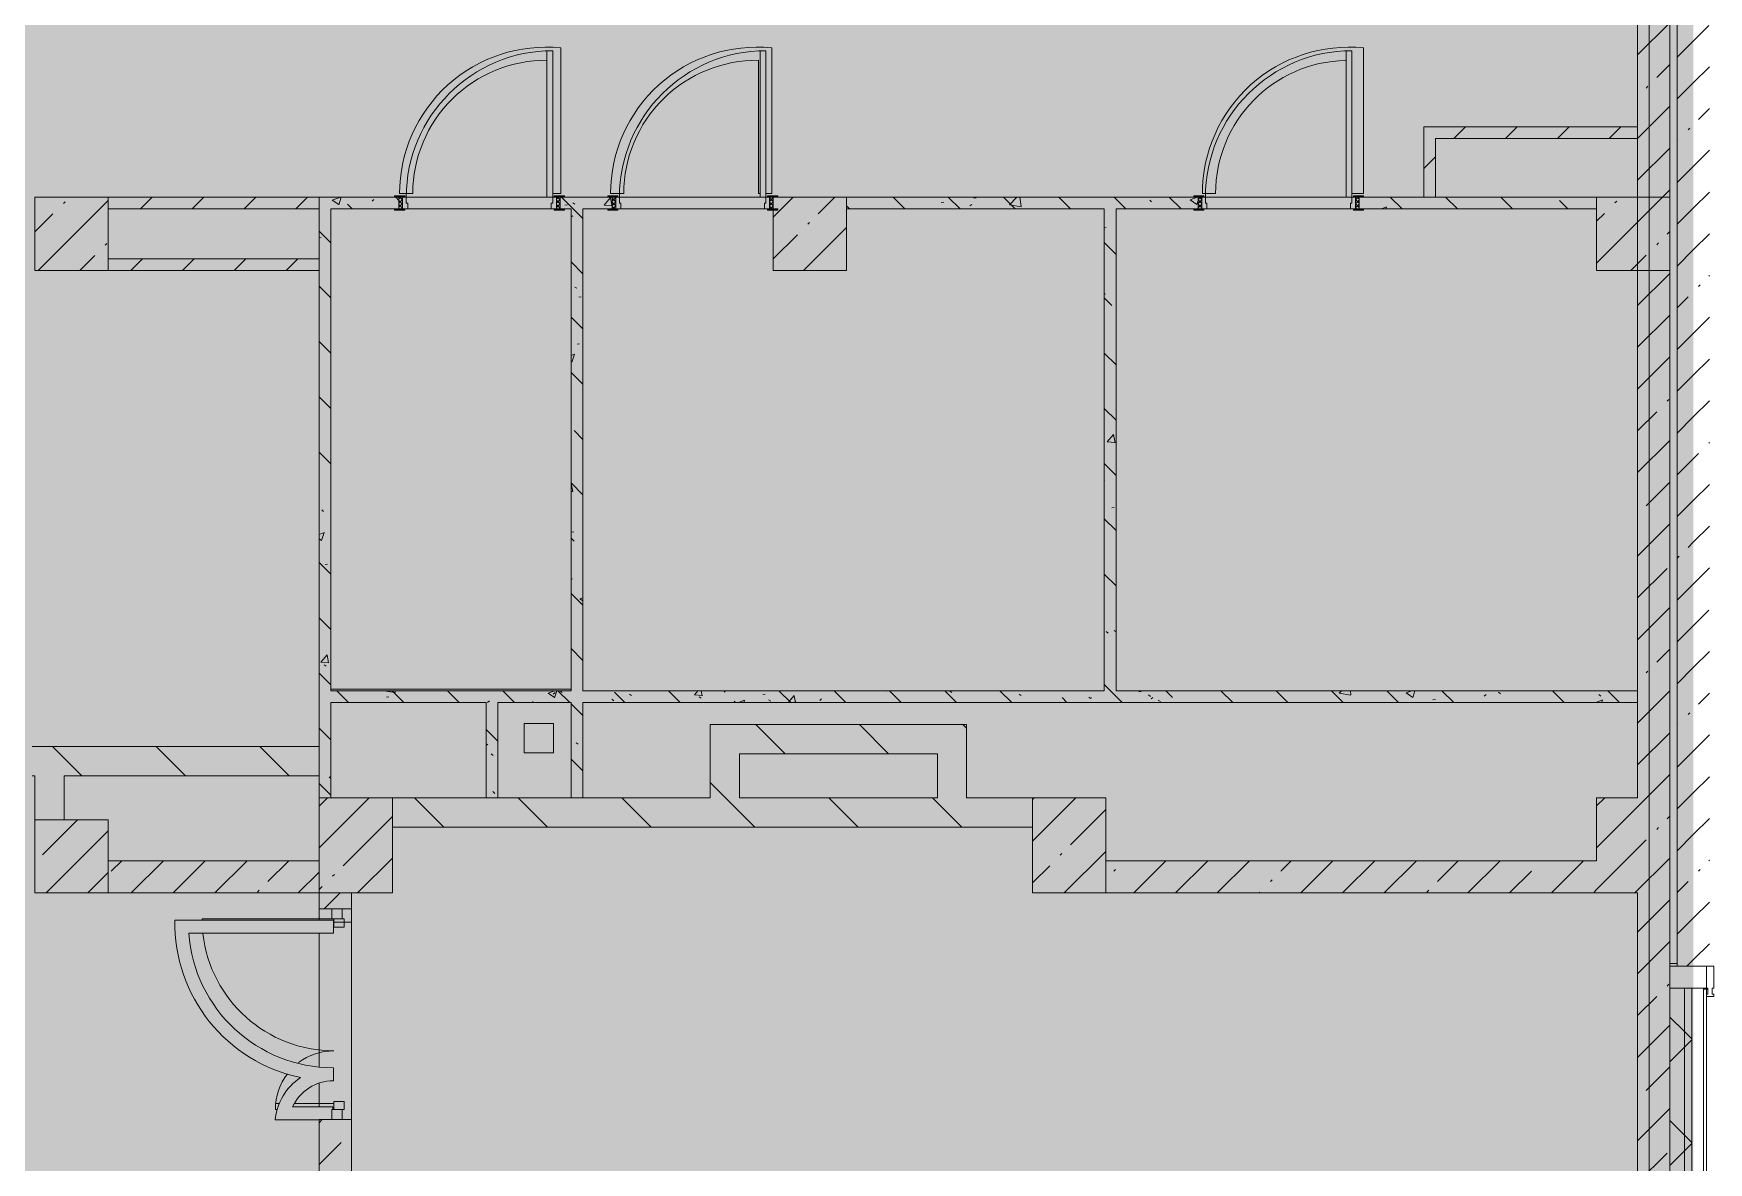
# Model space of a CAD drawing. Header units: millimetres. Extents: x 35363 to 232034, y -8553 to 29000.
# Drawn here: x 178554 to 189988, y 9060 to 16767 of the extents above; entities that cross this region are included whole.
import ezdxf

# ---------------------------------------------------------------- set-up
doc = ezdxf.new("R2010")
doc.units = ezdxf.units.MM
doc.linetypes.add('Осевая', pattern=[3175, 635, -476.25, 1587.5, -476.25])
doc.layers.add('A-DETL-GENF-1', color=7, linetype='Continuous', lineweight=9, true_color=0xc0c0c0, transparency=0.4)
for name, color, linetype, lineweight, true_color in [('A-DETL-GENF-4', 7, 'Continuous', 5, 0xb7b7b7), ('A-DOOR-3', 7, 'Continuous', 5, 0xaaaaaa), ('A-DOOR-4', 7, 'Continuous', 5, 0xe2e2e2), ('A-DOOR-5', 7, 'Continuous', 5, 0xb7b7b7), ('A-DOOR-FRAM-4', 7, 'Continuous', 5, 0xe2e2e2), ('A-DOOR-FRAM-5', 7, 'Continuous', 5, 0xaaaaaa), ('A-DOOR-FRAM-6', 7, 'Continuous', 5, 0xb7b7b7), ('A-FLOR-2', 7, 'Continuous', 5, 0xb7b7b7), ('A-GLAZ-CWMG-4', 7, 'Continuous', 5, 0x737373), ('A-WALL-3', 7, 'Continuous', 9, 0x737373), ('A-WALL-4', 7, 'Continuous', 5, 0x737373), ('I-WALL-4', 7, 'Continuous', 5, 0x737373), ('I-WALL-5', 7, 'Continuous', 5, 0x787878), ('S-COLS-2', 7, 'Continuous', 5, 0x737373)]:
    doc.layers.add(name, color=color, linetype=linetype, lineweight=lineweight, true_color=true_color)
for name, color, linetype, lineweight in [('A-GLAZ-CWMG-2', 7, 'Continuous', 5), ('A-WALL', 7, 'Continuous', 9), ('A-WALL-2', 7, 'Continuous', 5), ('I-WALL-3', 7, 'Continuous', 5), ('S-COLS-1', 7, 'Continuous', 5), ('Оси', 7, 'Continuous', 9), ('Оси-2', 7, 'Осевая', 9)]:
    doc.layers.add(name, color=color, linetype=linetype, lineweight=lineweight)
pattern_1 = [(45, (105024.03, 0), (-285.1231, 285.1231), []), (45, (105309.15, 0), (-285.1231, 285.1231), [504.031, -100.806, 16.764, -84.042])]
pattern_2 = [(135, (105024.03, 0), (-353.5534, -353.5534), [])]
pattern_3 = [(45, (105024.03, 0), (-353.5534, 353.5534), []), (135, (105024.03, 0), (-353.5534, -353.5534), [])]
pattern_4 = [(135, (105024, 0), (-377.1708, -377.1708), [533.4, -88.9, 17.78, -88.9]), (135, (105024, 376.94), (-377.1708, -377.1708), []), (50, (105024.03, 0), (637.6445, -55.7866), [66.675, -733.425]), (355, (105024, 0), (-123.3494, 668.699), [53.34, -586.74]), (100.451, (105077.16, -4.65), (514.299, 612.908), [56.665, -623.315]), (46.184, (105024, 177.8), (948.7764, -147.15), [100.012, -1100.137]), (96.636, (105103.1, 165.5), (830.909, 865.997), [84.998, -934.973]), (351.184, (105024, 177.8), (830.918, 865.988), [80.01, -880.11]), (21, (105112.93, 133.35), (530.6506, -357.9283), [66.675, -733.425]), (326, (105112.9, 133.35), (216.308, 644.6585), [53.34, -586.74]), (71.451, (105157.15, 103.5), (746.9596, 286.7243), [56.665, -623.315]), (37.5, (105024.03, 0), (10.81053, 295.9426), [16.764, -562.864, 16.764, -578.866, -588.962]), (37.5, (105024.03, 0), (10.81053, 295.9426), [-1175.258, 16.764, -572.198]), (7.5, (105024.03, 0), (233.8692, 350.6318), [16.764, -322.834, 16.764, -549.529, -224.472]), (7.5, (105024.03, 0), (233.8692, 350.6318), [-905.891, 16.764, -207.708]), (327.5, (104825.78, 0), (474.5678, -20.0513), [16.764, -205.486, 16.764, -676.656, -920.115]), (327.5, (104825.78, 0), (474.5678, -20.0513), [-915.67, 16.764, -903.351]), (317.5, (104736.9, 0), (518.4522, 88.9934), [16.764, -272.161, 16.764, -443.738, -653.415]), (317.5, (104736.9, 0), (518.4522, 88.9934), [-749.427, 16.764, -636.651])]
pattern_5 = [(135, (1751.41, 104.685), (-14.14214, -14.14214), []), (225, (1751.41, 104.685), (14.14214, -14.14214), [])]
pattern_6 = [(45, (-371.384, 104.685), (-14.1421, 14.1421), []), (135, (-371.384, 104.685), (-14.1421, -14.1421), [])]
pattern_7 = [(45, (105024.03, 0), (-176.7767, 176.7767), [])]

# ---------------------------------------------------------------- blocks, each defined once
blk = doc.blocks.new('BSC_Колонна _Прямоугольная - 650х500-23287315-2_6_2_птичка')
at = {"layer": 'S-COLS-1'}
h = blk.add_hatch(dxfattribs=at)
h.set_pattern_fill('FP_119', color=256, style=0, pattern_type=2)
h.set_pattern_definition([(135, (11225, -75730), (-285.1231, -285.1231), []), (135, (11225, -75444.88), (-285.1231, -285.1231), [504.031, -100.806, 16.764, -84.042])])
h.paths.add_polyline_path([(325, 250), (-325, 250), (-325, -250), (325, -250), (325, -78)])
at = {"layer": 'S-COLS-2'}
for p, q in [((325, 250), (-325, 250)), ((-325, 250), (-325, -250)), ((325, -250), (325, 250)), ((-325, -250), (325, -250))]:
    blk.add_line(p, q, dxfattribs=at)
blk = doc.blocks.new('BSC_Колонна _Прямоугольная - 500х500-V108-2_6_2_птичка')
at = {"layer": 'S-COLS-1'}
h = blk.add_hatch(dxfattribs=at)
h.set_pattern_fill('FP_120', color=256, style=0, pattern_type=2)
h.set_pattern_definition([(45, (-73790, -11150), (-285.1231, 285.1231), []), (45, (-73504.88, -11150), (-285.1231, 285.1231), [504.031, -100.806, 16.764, -84.042])])
h.paths.add_polyline_path([(-250, -250), (250, -250), (250, 250), (-250, 250)])
at = {"layer": 'S-COLS-2'}
for p, q in [((250, 250), (-250, 250)), ((-250, 250), (-250, -250)), ((250, -250), (250, 250)), ((-250, -250), (250, -250))]:
    blk.add_line(p, q, dxfattribs=at)
blk = doc.blocks.new('BSC_Колонна _Прямоугольная - 500х500-V129-2_6_2_птичка')
at = {"layer": 'S-COLS-1'}
h = blk.add_hatch(dxfattribs=at)
h.set_pattern_fill('FP_134', color=256, style=0, pattern_type=2)
h.set_pattern_definition([(45, (-73790, -15400), (-285.1231, 285.1231), []), (45, (-73504.88, -15400), (-285.1231, 285.1231), [504.031, -100.806, 16.764, -84.042])])
h.paths.add_polyline_path([(-250, -250), (250, -250), (250, 250), (-250, 250), (-250, -60)])
at = {"layer": 'S-COLS-2'}
for p, q in [((250, 250), (-250, 250)), ((-250, 250), (-250, -250)), ((250, -250), (250, 250)), ((-250, -250), (250, -250))]:
    blk.add_line(p, q, dxfattribs=at)
blk = doc.blocks.new('BSC_Колонна _Прямоугольная - 500х500-V130-2_6_2_птичка')
at = {"layer": 'S-COLS-1'}
h = blk.add_hatch(dxfattribs=at)
h.set_pattern_fill('FP_135', color=256, style=0, pattern_type=2)
h.set_pattern_definition([(45, (-78830, -15400), (-285.1231, 285.1231), []), (45, (-78544.88, -15400), (-285.1231, 285.1231), [504.031, -100.806, 16.764, -84.042])])
h.paths.add_polyline_path([(-250, -250), (250, -250), (250, 250), (-250, 250), (-250, 170), (-220, 170), (-220, 162), (-250, 162), (-250, -60)])
at = {"layer": 'S-COLS-2'}
for p, q in [((250, 250), (-220, 250)), ((250, -250), (250, 250)), ((-250, 162), (-250, -250)), ((-250, -250), (250, -250))]:
    blk.add_line(p, q, dxfattribs=at)
blk = doc.blocks.new('110_Дверь_СКБ_1Ст_Внутренняя1 - Д-4 _л_ 1100x2100h_су мгн-32399984-2_6_2_птичка')
at = {"layer": 'A-DOOR-3'}
h = blk.add_hatch(dxfattribs=at)
h.set_pattern_fill('FP_38', color=256, style=0, pattern_type=2)
h.set_pattern_definition(pattern_5)
h.paths.add_polyline_path([(562.5, -40), (562.5, 40), (537.5, 40), (537.5, -40)])
at = {"layer": 'A-DOOR-4'}
h = blk.add_hatch(color=256, dxfattribs=at)
h.paths.add_polyline_path([(502.5, -40), (537.5, -40), (537.5, 40), (512.5, 40), (512.5, 0), (502.5, 0)])
h.paths.add_polyline_path([(-477.5, -40), (-477.5, 0), (-487.5, 0), (-487.5, 40), (-512.5, 40), (-512.5, -40)])
at = {"layer": 'A-DOOR-FRAM-4'}
for points in [[(472.5, 40), (512.5, 40), (512.5, 1040), (472.5, 1040), (472.5, 905.4)], [(-497.5, 40), (-497.5, 48), (-567.5, 48), (-567.5, 40)], [(592.5, 40), (592.5, 48), (522.5, 48), (522.5, 40)], [(-497.5, -48), (-497.5, -40), (-567.5, -40), (-567.5, -48)], [(592.5, -48), (592.5, -40), (522.5, -40), (522.5, -48)]]:
    blk.add_hatch(color=256, dxfattribs=at).paths.add_polyline_path(points)
at = {"layer": 'A-DOOR-FRAM-5'}
h = blk.add_hatch(dxfattribs=at)
h.set_pattern_fill('FP_39', color=256, style=0, pattern_type=2)
h.set_pattern_definition(pattern_6)
h.paths.add_polyline_path([(-512.5, -40), (-512.5, 40), (-537.5, 40), (-537.5, -40)])
at = {"layer": 'A-DOOR-5'}
for p, q in [((512.5, 1040), (472.5, 1040)), ((472.5, 1040), (472.5, 40)), ((512.5, 40), (512.5, 1040)), ((472.5, 40), (512.5, 40))]:
    blk.add_line(p, q, dxfattribs=at)
blk.add_arc((512.5, 40), 1000, 90, 180, dxfattribs=at)
at = {"layer": 'A-DOOR-FRAM-6'}
for p, q in [((-497.5, 48), (-567.5, 48)), ((-567.5, 48), (-567.5, 40)), ((-567.5, 40), (-497.5, 40)), ((-512.5, 40), (-537.5, 40)), ((-537.5, 40), (-537.5, -40)), ((-487.5, 40), (-512.5, 40)), ((-512.5, 40), (-512.5, -40)), ((-512.5, -40), (-512.5, 40)), ((-497.5, 40), (-512.5, 40)), ((-512.5, 40), (-512.5, 39)), ((-512.5, 39), (-497.5, 39)), ((-497.5, 40), (-497.5, 48)), ((-497.5, 39), (-497.5, 40)), ((-487.5, 0), (-487.5, 40)), ((-477.5, 0), (-487.5, 0)), ((-477.5, -40), (-477.5, 0)), ((512.5, 0), (502.5, 0)), ((502.5, 0), (502.5, -40)), ((512.5, 40), (512.5, 0)), ((537.5, 40), (512.5, 40)), ((592.5, 48), (522.5, 48)), ((522.5, 48), (522.5, 40)), ((537.5, 40), (522.5, 40)), ((522.5, 40), (522.5, 39)), ((522.5, 40), (592.5, 40)), ((522.5, 39), (537.5, 39)), ((537.5, -40), (537.5, 40)), ((562.5, 40), (537.5, 40)), ((537.5, 40), (537.5, -40)), ((537.5, 39), (537.5, 40)), ((562.5, -40), (562.5, 40)), ((592.5, 40), (592.5, 48)), ((-497.5, -40), (-567.5, -40)), ((-567.5, -40), (-567.5, -48)), ((-567.5, -48), (-497.5, -48)), ((-537.5, -40), (-512.5, -40)), ((-497.5, -39), (-512.5, -39)), ((-512.5, -39), (-512.5, -40)), ((-512.5, -40), (-477.5, -40)), ((-512.5, -40), (-497.5, -40)), ((-497.5, -40), (-497.5, -39)), ((-497.5, -48), (-497.5, -40)), ((502.5, -40), (537.5, -40)), ((537.5, -39), (522.5, -39)), ((522.5, -39), (522.5, -40)), ((522.5, -40), (537.5, -40)), ((592.5, -40), (522.5, -40)), ((522.5, -40), (522.5, -48)), ((522.5, -48), (592.5, -48)), ((537.5, -40), (537.5, -39)), ((537.5, -40), (562.5, -40)), ((592.5, -48), (592.5, -40))]:
    blk.add_line(p, q, dxfattribs=at)
blk = doc.blocks.new('Прямоугольный импост - Импост структурный с накладкой - 190мм-23946641-2_6_2_птичка')
at = {"layer": 'A-GLAZ-CWMG-2'}
for p, q in [((0, 17), (-50, 17)), ((-50, 17), (-50, 0)), ((-50, 0), (-40, 0)), ((-40, 0), (-40, -40)), ((-10, -40), (-10, 0)), ((-10, 0), (0, 0)), ((0, 0), (0, 17)), ((-40, -40), (-50, -40)), ((-50, -40), (-50, -190)), ((0, -40), (-10, -40)), ((0, -190), (0, -40)), ((-50, -190), (0, -190))]:
    blk.add_line(p, q, dxfattribs=at)
blk = doc.blocks.new('110_Дверь_СКБ_1Ст_Внутренняя1 - Д-5 _л_ 1100x2100h_су мгн EIW30-32897889-2_6_2_птичка')
at = {"layer": 'A-DOOR-3'}
h = blk.add_hatch(dxfattribs=at)
h.set_pattern_fill('FP_38', color=256, style=0, pattern_type=2)
h.set_pattern_definition(pattern_5)
h.paths.add_polyline_path([(562.5, -40), (562.5, 40), (537.5, 40), (537.5, -40)])
at = {"layer": 'A-DOOR-4'}
h = blk.add_hatch(color=256, dxfattribs=at)
h.paths.add_polyline_path([(502.5, -40), (537.5, -40), (537.5, 40), (512.5, 40), (512.5, 0), (502.5, 0)])
h.paths.add_polyline_path([(-477.5, -40), (-477.5, 0), (-487.5, 0), (-487.5, 40), (-512.5, 40), (-512.5, -40)])
at = {"layer": 'A-DOOR-FRAM-4'}
for points in [[(472.5, 40), (512.5, 40), (512.5, 1040), (472.5, 1040), (472.5, 317.8)], [(-497.5, 40), (-497.5, 48), (-567.5, 48), (-567.5, 40)], [(592.5, 40), (592.5, 48), (522.5, 48), (522.5, 40)], [(-497.5, -48), (-497.5, -40), (-567.5, -40), (-567.5, -48)], [(592.5, -48), (592.5, -40), (522.5, -40), (522.5, -48)]]:
    blk.add_hatch(color=256, dxfattribs=at).paths.add_polyline_path(points)
at = {"layer": 'A-DOOR-FRAM-5'}
h = blk.add_hatch(dxfattribs=at)
h.set_pattern_fill('FP_39', color=256, style=0, pattern_type=2)
h.set_pattern_definition(pattern_6)
h.paths.add_polyline_path([(-512.5, -40), (-512.5, 40), (-537.5, 40), (-537.5, -40)])
at = {"layer": 'A-DOOR-5'}
for p, q in [((512.5, 1040), (472.5, 1040)), ((472.5, 1040), (472.5, 40)), ((512.5, 40), (512.5, 1040)), ((472.5, 40), (512.5, 40))]:
    blk.add_line(p, q, dxfattribs=at)
blk.add_arc((512.5, 40), 1000, 90, 180, dxfattribs=at)
at = {"layer": 'A-DOOR-FRAM-6'}
for p, q in [((-497.5, 48), (-567.5, 48)), ((-567.5, 48), (-567.5, 40)), ((-567.5, 40), (-497.5, 40)), ((-512.5, 40), (-537.5, 40)), ((-537.5, 40), (-537.5, -40)), ((-487.5, 40), (-512.5, 40)), ((-512.5, 40), (-512.5, -40)), ((-512.5, -40), (-512.5, 40)), ((-497.5, 40), (-512.5, 40)), ((-512.5, 40), (-512.5, 39)), ((-512.5, 39), (-497.5, 39)), ((-497.5, 40), (-497.5, 48)), ((-497.5, 39), (-497.5, 40)), ((-487.5, 0), (-487.5, 40)), ((-477.5, 0), (-487.5, 0)), ((-477.5, -40), (-477.5, 0)), ((512.5, 0), (502.5, 0)), ((502.5, 0), (502.5, -40)), ((512.5, 40), (512.5, 0)), ((537.5, 40), (512.5, 40)), ((592.5, 48), (522.5, 48)), ((522.5, 48), (522.5, 40)), ((537.5, 40), (522.5, 40)), ((522.5, 40), (522.5, 39)), ((522.5, 40), (592.5, 40)), ((522.5, 39), (537.5, 39)), ((537.5, -40), (537.5, 40)), ((562.5, 40), (537.5, 40)), ((537.5, 40), (537.5, -40)), ((537.5, 39), (537.5, 40)), ((562.5, -40), (562.5, 40)), ((592.5, 40), (592.5, 48)), ((-497.5, -40), (-567.5, -40)), ((-567.5, -40), (-567.5, -48)), ((-567.5, -48), (-497.5, -48)), ((-537.5, -40), (-512.5, -40)), ((-497.5, -39), (-512.5, -39)), ((-512.5, -39), (-512.5, -40)), ((-512.5, -40), (-477.5, -40)), ((-512.5, -40), (-497.5, -40)), ((-497.5, -40), (-497.5, -39)), ((-497.5, -48), (-497.5, -40)), ((502.5, -40), (537.5, -40)), ((537.5, -39), (522.5, -39)), ((522.5, -39), (522.5, -40)), ((522.5, -40), (537.5, -40)), ((592.5, -40), (522.5, -40)), ((522.5, -40), (522.5, -48)), ((522.5, -48), (592.5, -48)), ((537.5, -40), (537.5, -39)), ((537.5, -40), (562.5, -40)), ((592.5, -48), (592.5, -40))]:
    blk.add_line(p, q, dxfattribs=at)
blk = doc.blocks.new('BSC_Колонна _Прямоугольная - 650х500-V173-2_6_2_птичка')
at = {"layer": 'S-COLS-1'}
h = blk.add_hatch(dxfattribs=at)
h.set_pattern_fill('FP_171', color=256, style=0, pattern_type=2)
h.set_pattern_definition([(135, (11225, -80600), (-285.1231, -285.1231), []), (135, (11225, -80314.88), (-285.1231, -285.1231), [504.031, -100.806, 16.764, -84.042])])
h.paths.add_polyline_path([(325, 250), (-325, 250), (-325, -250), (325, -250), (325, 63)])
at = {"layer": 'S-COLS-2'}
for p, q in [((325, 250), (-325, 250)), ((-325, 250), (-325, -250)), ((325, -250), (325, 250)), ((-325, -250), (325, -250))]:
    blk.add_line(p, q, dxfattribs=at)
blk = doc.blocks.new('Прямоугольный импост - 50 x 70 мм-V219-2_6_2_птичка')
at = {"layer": 'A-GLAZ-CWMG-4'}
for p, q in [((-70, 35), (0, 35)), ((-70, -35), (-70, 35)), ((0, 35), (0, -35)), ((0, -35), (-70, -35))]:
    blk.add_line(p, q, dxfattribs=at)
blk = doc.blocks.new('Дверь_Витражная_остекление_ - ДВН_ДАО_Главный вход_1200 в свету Д-22 _п_-32403398-2_6_2_птичка')
at = {"layer": 'A-DOOR-4'}
blk.add_hatch(color=256, dxfattribs=at).paths.add_polyline_path([(610, 24), (610, 20), (650, 24), (650, 920), (642, 920), (642, 24)])
h = blk.add_hatch(color=256, dxfattribs=at)
h.paths.add_polyline_path([(-650, 408), (-650, 407), (-610, 392), (-610, 420), (-650, 420)])
h.paths.add_polyline_path([(-650, 27), (-650, 20), (-610, 20), (-610, 289), (-633, 302), (-633, 27)])
at = {"layer": 'A-DETL-GENF-4'}
for p, q in [((650, 920), (642, 920)), ((650, 35), (650, 920)), ((-610, 420), (-650, 420)), ((-650, 420), (-650, 407)), ((-610, 392), (-610, 420)), ((-610, 20), (-610, 289)), ((-650, 20), (-610, 20)), ((-595, 20), (-650, 20)), ((-595, -50), (-595, 20)), ((595, -50), (595, 20)), ((595, 20), (650, 20)), ((610, 20), (650, 20)), ((-650, -35), (-650, -50)), ((-650, -50), (-595, -50)), ((650, -50), (595, -50)), ((650, -35), (650, -50))]:
    blk.add_line(p, q, dxfattribs=at)
at = {"layer": 'A-DOOR-5'}
for p, q in [((650, 920), (650, 35)), ((-650, 420), (-650, 407))]:
    blk.add_line(p, q, dxfattribs=at)
for centre, radius, start, end in [((650, 20), 900, 90, 90.5109), ((650, 20), 900, 96.319, 180), ((-650, 20), 400, 52.4742, 90), ((-650, 20), 400, 360, 37.0443)]:
    blk.add_arc(centre, radius, start, end, dxfattribs=at)
blk = doc.blocks.new('Прямоугольный импост - 50 x 70 мм-V211-2_6_2_птичка')
at = {"layer": 'A-GLAZ-CWMG-4'}
for p, q in [((0, 35), (-70, 35)), ((-70, 35), (-70, -35)), ((0, -35), (0, 35)), ((-70, -35), (0, -35))]:
    blk.add_line(p, q, dxfattribs=at)

msp = doc.modelspace()

# ---------------------------------------------------------------- hatches: boundary and pattern name
at = {"layer": 'A-DETL-GENF-1'}
msp.add_hatch(color=256, dxfattribs=at).paths.add_polyline_path([(180884, -280), (180884, 3300), (189884, 3300), (189884, 27350), (146934, 27350), (146934, 23778), (143784, 23778), (143784, -280), (180220.8, -280)])
at = {"layer": 'A-WALL-2'}
h = msp.add_hatch(dxfattribs=at)
h.set_pattern_fill('FP_83', color=256, style=0, pattern_type=2)
h.set_pattern_definition(pattern_3)
h.paths.add_polyline_path([(189724, 3450), (189824, 3450), (189824, 10250), (189724, 10250), (189724, 3550)])
h = msp.add_hatch(dxfattribs=at)
h.set_pattern_fill('FP_83', color=256, style=0, pattern_type=2)
h.set_pattern_definition(pattern_3)
h.paths.add_polyline_path([(189874, 3400), (189874, 10250), (189824, 10250), (189824, 3400)])
at = {"layer": 'I-WALL-3'}
h = msp.add_hatch(dxfattribs=at)
h.set_pattern_fill('FP_91', color=256, style=0, pattern_type=2)
h.set_pattern_definition(pattern_1)
h.paths.add_polyline_path([(189724, 15150), (189724, 15530), (189504, 15530), (189504, 15150)])
h.paths.add_polyline_path([(189504, 18570), (189724, 18570), (189724, 18600), (189504, 18600)])
h.paths.add_polyline_path([(189512.5, 19100), (189724, 19100), (189724, 22700), (189504, 22700), (189504, 19100)])
h.paths.add_polyline_path([(189628.1, 23200), (189724, 23200), (189724, 26600), (189504, 26600), (189504, 23200)])
h = msp.add_hatch(dxfattribs=at)
h.set_pattern_fill('FP_91', color=256, style=0, pattern_type=2)
h.set_pattern_definition(pattern_1)
h.paths.add_polyline_path([(189504, 15530), (189724, 15530), (189724, 17270), (189504, 17270), (189504, 16050)])
h.paths.add_polyline_path([(189504, 18370), (189724, 18370), (189724, 18570), (189504, 18570), (189504, 18400)])
h = msp.add_hatch(dxfattribs=at)
h.set_pattern_fill('FP_91', color=256, style=0, pattern_type=2)
h.set_pattern_definition(pattern_1)
h.paths.add_polyline_path([(189884, 16300), (189884, 17270), (189774, 17270), (189774, 16300)])
h = msp.add_hatch(dxfattribs=at)
h.set_pattern_fill('FP_91', color=256, style=0, pattern_type=2)
h.set_pattern_definition(pattern_1)
h.paths.add_polyline_path([(189994, 16300), (189994, 17270), (189884, 17270), (189884, 16300)])
h = msp.add_hatch(dxfattribs=at)
h.set_pattern_fill('FP_91', color=256, style=0, pattern_type=2)
h.set_pattern_definition(pattern_1)
h.paths.add_polyline_path([(189787.4, 10400), (189884, 10400), (189884, 16300), (189774, 16300), (189774, 10400)])
h = msp.add_hatch(dxfattribs=at)
h.set_pattern_fill('FP_91', color=256, style=0, pattern_type=2)
h.set_pattern_definition(pattern_1)
h.paths.add_polyline_path([(189994, 10400), (189994, 16300), (189884, 16300), (189884, 10400)])
h = msp.add_hatch(dxfattribs=at)
h.set_pattern_fill('FP_95', color=256, style=0, pattern_type=2)
h.set_pattern_definition(pattern_7)
h.paths.add_polyline_path([(188124, 15650), (188124, 16130), (188044, 16130), (188044, 15650)])
h = msp.add_hatch(dxfattribs=at)
h.set_pattern_fill('FP_95', color=256, style=0, pattern_type=2)
h.set_pattern_definition(pattern_7)
h.paths.add_polyline_path([(189504, 16050), (189504, 16130), (188124, 16130), (188124, 16050), (189331.8, 16050)])
h = msp.add_hatch(dxfattribs=at)
h.set_pattern_fill('FP_95', color=256, style=0, pattern_type=2)
h.set_pattern_definition(pattern_7)
h.paths.add_polyline_path([(180504, 15570), (180504, 15650), (179064, 15650), (179064, 15570), (180220.8, 15570)])
h = msp.add_hatch(dxfattribs=at)
h.set_pattern_fill('FP_95', color=256, style=0, pattern_type=2)
h.set_pattern_definition(pattern_7)
h.paths.add_polyline_path([(180504, 15150), (180504, 15230), (179064, 15230), (179064, 15150)])
h = msp.add_hatch(dxfattribs=at)
h.set_pattern_fill('FP_91', color=256, style=0, pattern_type=2)
h.set_pattern_definition(pattern_1)
h.paths.add_polyline_path([(189724, 4050), (189724, 10900), (189504, 10900), (189504, 4050)])
h.paths.add_polyline_path([(189504, 11550), (189724, 11550), (189724, 15150), (189504, 15150), (189504, 11815)])
h = msp.add_hatch(dxfattribs=at)
h.set_pattern_fill('FP_94', color=256, style=0, pattern_type=2)
h.set_pattern_definition(pattern_2)
h.paths.add_polyline_path([(183174, 11550), (183374, 11550), (183374, 12050), (183174, 12050), (183174, 11815)])
h = msp.add_hatch(dxfattribs=at)
h.set_pattern_fill('FP_94', color=256, style=0, pattern_type=2)
h.set_pattern_definition(pattern_2)
h.paths.add_polyline_path([(183865.2, 11850), (184724, 11850), (184724, 12050), (183374, 12050), (183374, 11850)])
h = msp.add_hatch(dxfattribs=at)
h.set_pattern_fill('FP_94', color=256, style=0, pattern_type=2)
h.set_pattern_definition(pattern_2)
h.paths.add_polyline_path([(184924, 11550), (184924, 12050), (184724, 12050), (184724, 11550)])
h = msp.add_hatch(dxfattribs=at)
h.set_pattern_fill('FP_94', color=256, style=0, pattern_type=2)
h.set_pattern_definition(pattern_2)
h.paths.add_polyline_path([(173669, 11700), (173778, 11700), (173778, 11900), (173669, 11900), (173669, 11815)])
h.paths.add_polyline_path([(175854, 11700), (175854, 11900), (175834, 11900), (175834, 11700)])
h.paths.add_polyline_path([(180504, 11700), (180504, 11900), (178544, 11900), (178544, 11700), (180220.8, 11700)])
h.paths.add_polyline_path([(175334, 11700), (175334, 11900), (175258, 11900), (175258, 11700)])
h = msp.add_hatch(dxfattribs=at)
h.set_pattern_fill('FP_94', color=256, style=0, pattern_type=2)
h.set_pattern_definition(pattern_2)
h.paths.add_polyline_path([(183896.5, 11350), (185374, 11350), (185374, 11550), (181004, 11550), (181004, 11350), (183865.2, 11350)])
h = msp.add_hatch(dxfattribs=at)
h.set_pattern_fill('FP_91', color=256, style=0, pattern_type=2)
h.set_pattern_definition(pattern_1)
h.paths.add_polyline_path([(180220.8, 10900), (180504, 10900), (180504, 11120), (179064, 11120), (179064, 10900)])
h = msp.add_hatch(dxfattribs=at)
h.set_pattern_fill('FP_91', color=256, style=0, pattern_type=2)
h.set_pattern_definition(pattern_1)
h.paths.add_polyline_path([(189224, 10900), (189224, 11120), (185874, 11120), (185874, 10900), (187509.6, 10900)])
h = msp.add_hatch(dxfattribs=at)
h.set_pattern_fill('FP_91', color=256, style=0, pattern_type=2)
h.set_pattern_definition(pattern_1)
h.paths.add_polyline_path([(180504, 7900), (180724, 7900), (180724, 9352.3), (180504, 9352.3), (180504, 8200)])
h.paths.add_polyline_path([(180676.4, 10792.3), (180724, 10792.3), (180724, 10900), (180504, 10900), (180504, 10792.3)])
at = {"layer": 'I-WALL-5'}
h = msp.add_hatch(dxfattribs=at)
h.set_pattern_fill('FP_100', color=256, style=0, pattern_type=2)
h.set_pattern_definition(pattern_4)
h.paths.add_polyline_path([(180584, 11550), (180584, 15650), (180504, 15650), (180504, 11550)])
h = msp.add_hatch(dxfattribs=at)
h.set_pattern_fill('FP_100', color=256, style=0, pattern_type=2)
h.set_pattern_definition(pattern_4)
h.paths.add_polyline_path([(187604, 15570), (189224, 15570), (189224, 15650), (187604, 15650)])
h.paths.add_polyline_path([(185687.4, 15570), (186504, 15570), (186504, 15650), (184104, 15650), (184104, 15570), (185475.7, 15570)])
h.paths.add_polyline_path([(182223.8, 15570), (182504, 15570), (182504, 15650), (182148.8, 15650), (182148.8, 15570), (182178.8, 15570)])
h.paths.add_polyline_path([(180584, 15570), (181048.8, 15570), (181048.8, 15650), (180584, 15650)])
h = msp.add_hatch(dxfattribs=at)
h.set_pattern_fill('FP_100', color=256, style=0, pattern_type=2)
h.set_pattern_definition(pattern_4)
h.paths.add_polyline_path([(182303.8, 11550), (182303.8, 15570), (182223.8, 15570), (182223.8, 11550)])
h = msp.add_hatch(dxfattribs=at)
h.set_pattern_fill('FP_100', color=256, style=0, pattern_type=2)
h.set_pattern_definition(pattern_4)
h.paths.add_polyline_path([(185943.8, 12280), (185943.8, 15570), (185863.8, 15570), (185863.8, 12280)])
h = msp.add_hatch(dxfattribs=at)
h.set_pattern_fill('FP_100', color=256, style=0, pattern_type=2)
h.set_pattern_definition(pattern_4)
h.paths.add_polyline_path([(182223.8, 12200), (182223.8, 12280), (180584, 12280), (180584, 12200), (182043, 12200)])
h = msp.add_hatch(dxfattribs=at)
h.set_pattern_fill('FP_100', color=256, style=0, pattern_type=2)
h.set_pattern_definition(pattern_4)
h.paths.add_polyline_path([(185687.4, 12200), (189504, 12200), (189504, 12280), (182303.8, 12280), (182303.8, 12200), (184214.6, 12200)])
h = msp.add_hatch(dxfattribs=at)
h.set_pattern_fill('FP_100', color=256, style=0, pattern_type=2)
h.set_pattern_definition(pattern_4)
h.paths.add_polyline_path([(181723.8, 11550), (181723.8, 12200), (181643.8, 12200), (181643.8, 11550)])
at = {"layer": 'S-COLS-1'}
h = msp.add_hatch(dxfattribs=at)
h.set_pattern_fill('FP_91', color=256, style=0, pattern_type=2)
h.set_pattern_definition(pattern_1)
h.paths.add_polyline_path([(189724, 15150), (189724, 15650), (189224, 15650), (189224, 15150), (189331.8, 15150)])
h = msp.add_hatch(dxfattribs=at)
h.set_pattern_fill('FP_91', color=256, style=0, pattern_type=2)
h.set_pattern_definition(pattern_1)
h.paths.add_polyline_path([(189504, 10900), (189724, 10900), (189724, 11550), (189224, 11550), (189224, 10900), (189331.8, 10900)])

# ---------------------------------------------------------------- linework, layer by layer
at = {"layer": 'A-FLOR-2'}
for p, q in [((182153.1, 15674.2), (182153.1, 16669.2)), ((183503.1, 16584.1), (183503.1, 15674.2)), ((183593.1, 15674.2), (183593.1, 16669.2)), ((187633.1, 15674.2), (187633.1, 16669.2)), ((181053.1, 15675.2), (181143.1, 15675.2)), ((182098.8, 15674.2), (182153.1, 15674.2)), ((182493.1, 15675.2), (182583.1, 15675.2)), ((183503.1, 15674.2), (183514, 15674.2)), ((183554, 15674.2), (183593.1, 15674.2)), ((186533.1, 15675.2), (186623.1, 15675.2)), ((187554, 15674.2), (187633.1, 15674.2)), ((182058.8, 15650), (181098.8, 15650)), ((180583.8, 12291), (182223.8, 12291)), ((181904.5, 12057), (182104.5, 12057)), ((181904.5, 11857), (181904.5, 12057)), ((182104.5, 12057), (182104.5, 11857)), ((182104.5, 11857), (181904.5, 11857)), ((180504, 10714.4), (180504, 10792.3)), ((180724, 10792.3), (180724, 10700)), ((180601, 10714.4), (179518.3, 10714.4)), ((180601, 10624.7), (180601, 10714.4)), ((180724, 10700), (180601, 10700)), ((179613.4, 10624.7), (180601, 10624.7)), ((189724, 10417.9), (189774, 10417.9)), ((180601, 9617.4), (180601, 9707)), ((180598, 9439.5), (180323, 9439.5)), ((180598, 9422.3), (180598, 9439.5)), ((180204, 9350.1), (180504, 9350.1))]:
    msp.add_line(p, q, dxfattribs=at)
for centre, radius, start, end in [((182053.1, 15674.2), 1000, 84.26083, 179.9427), ((182053.1, 15674.2), 910, 89.63868, 179.93704), ((183493.1, 15674.2), 1000, 84.26083, 179.9427), ((183493.1, 15674.2), 910, 89.37036, 179.93704), ((187533.1, 15674.2), 1000, 84.26083, 179.9427), ((187533.1, 15674.2), 910, 91.48055, 179.93704), ((180597.2, 10696.2), 1079, 179.03315, 258.2109), ((180601, 10697.3), 990.3, 184.20575, 270), ((180597.2, 9312.2), 395, 123.92463, 174.49945), ((180601, 9311.2), 306.2, 90, 155.21522)]:
    msp.add_arc(centre, radius, start, end, dxfattribs=at)
at = {"layer": 'A-WALL'}
for p, q in [((189724, 10250), (189974, 10250)), ((189954, 3320), (189954, 10250)), ((189954, 10247), (189974, 10247)), ((189974, 10242), (189954, 10242))]:
    msp.add_line(p, q, dxfattribs=at)
at = {"layer": 'A-WALL-2'}
for p, q in [((189974, 3300), (189974, 10400)), ((189984, 10242), (189974, 10242))]:
    msp.add_line(p, q, dxfattribs=at)
at = {"layer": 'A-WALL-3'}
for p, q in [((189504, 16130), (189504, 16050)), ((180504, 15570), (180504, 15650)), ((188044, 15650), (188124, 15650)), ((180504, 15150), (180504, 15230)), ((189504, 12200), (189504, 12280)), ((181643.8, 11550), (181723.8, 11550)), ((182223.8, 11550), (182303.8, 11550)), ((189824, 3450), (189824, 10250)), ((189874, 3400), (189874, 10250))]:
    msp.add_line(p, q, dxfattribs=at)
at = {"layer": 'A-WALL-4'}
msp.add_line((189774, 10400), (189724, 10400), dxfattribs=at)
at = {"layer": 'I-WALL-3'}
msp.add_line((189774, 10400), (189994, 10400), dxfattribs=at)
at = {"layer": 'I-WALL-4'}
for p, q in [((189774, 17270), (189774, 16100)), ((189504, 17240), (189504, 16130)), ((189724, 11550), (189724, 17240)), ((188044, 16130), (188044, 15650)), ((189504, 16130), (188044, 16130)), ((188124, 15650), (188124, 16050)), ((188124, 16050), (189504, 16050)), ((189504, 16050), (189504, 12280)), ((189774, 16100), (189774, 10400)), ((181018.8, 15650), (179064, 15650)), ((179064, 15570), (180504, 15570)), ((180504, 15570), (180504, 15230)), ((180584, 12280), (180584, 15570)), ((180584, 15570), (181018.8, 15570)), ((181098.8, 15650), (182058.8, 15650)), ((182088.8, 15570), (181108.8, 15570)), ((182474, 15650), (182178.8, 15650)), ((182178.8, 15570), (182223.8, 15570)), ((182223.8, 15570), (182223.8, 12280)), ((182303.8, 15570), (182474, 15570)), ((182303.8, 12280), (182303.8, 15570)), ((182554, 15650), (183514, 15650)), ((183544, 15570), (182564, 15570)), ((186474, 15650), (184104, 15650)), ((184104, 15570), (185863.8, 15570)), ((185863.8, 15570), (185863.8, 12280)), ((185943.8, 15570), (186474, 15570)), ((185943.8, 12280), (185943.8, 15570)), ((186554, 15650), (187509.6, 15650)), ((187544, 15570), (186564, 15570)), ((188044, 15650), (187634, 15650)), ((187634, 15570), (189224, 15570)), ((189224, 15650), (188124, 15650)), ((189224, 15570), (189224, 15650)), ((180504, 15230), (179064, 15230)), ((179064, 15150), (180504, 15150)), ((180504, 15150), (180504, 11550)), ((182223.8, 12280), (180584, 12280)), ((185863.8, 12280), (182303.8, 12280)), ((189504, 12280), (185943.8, 12280)), ((180584, 11550), (180584, 12200)), ((180584, 12200), (181643.8, 12200)), ((181643.8, 12200), (181643.8, 11550)), ((181723.8, 12200), (182223.8, 12200)), ((181723.8, 11550), (181723.8, 12200)), ((182223.8, 12200), (182223.8, 11550)), ((182303.8, 11550), (182303.8, 12200)), ((182303.8, 12200), (189504, 12200)), ((189504, 12200), (189504, 11550)), ((183174, 12050), (183174, 11550)), ((184924, 12050), (183174, 12050)), ((184924, 11550), (184924, 12050)), ((180504, 11900), (178544, 11900)), ((183374, 11550), (183374, 11850)), ((183374, 11850), (184724, 11850)), ((184724, 11850), (184724, 11550)), ((178564, 11700), (178544, 11700)), ((178564, 11700), (178564, 11400)), ((178764, 11700), (180504, 11700)), ((178764, 11400), (178764, 11700)), ((181643.8, 11550), (181004, 11550)), ((182223.8, 11550), (181723.8, 11550)), ((183174, 11550), (182303.8, 11550)), ((184724, 11550), (183374, 11550)), ((185374, 11550), (184924, 11550)), ((181004, 11350), (185374, 11350)), ((180504, 11120), (179064, 11120)), ((189224, 11120), (185874, 11120)), ((179064, 10900), (180504, 10900)), ((180504, 10900), (180504, 10792.3)), ((180724, 4050), (180724, 10900)), ((185874, 10900), (189224, 10900)), ((189504, 10900), (189504, 4050)), ((189724, 4050), (189724, 10900)), ((180504, 10792.3), (180724, 10792.3)), ((180504, 9712.2), (180504, 10624.7)), ((180504, 9439.5), (180504, 9600.4)), ((180504, 9352.3), (180504, 8280)), ((180724, 9352.3), (180504, 9352.3))]:
    msp.add_line(p, q, dxfattribs=at)
at = {"layer": 'S-COLS-2'}
for p, q in [((189724, 15650), (189224, 15650)), ((189224, 15650), (189224, 15150)), ((189724, 15150), (189724, 15650)), ((189224, 15150), (189724, 15150)), ((189504, 11550), (189224, 11550)), ((189224, 11550), (189224, 11120)), ((189724, 10900), (189724, 11550)), ((189224, 10900), (189504, 10900))]:
    msp.add_line(p, q, dxfattribs=at)
at = {"layer": 'Оси'}
for p, q in [((189584, 10029.8), (189584, 21915.1)), ((189584, -1906.3), (189584, 9979))]:
    msp.add_line(p, q, dxfattribs=at)
at = {"layer": 'Оси-2'}
msp.add_line((189584, 9979), (189584, 10029.8), dxfattribs=at)

# ---------------------------------------------------------------- block references
at = {"layer": 'A-DOOR-5'}
for name, p in [('110_Дверь_СКБ_1Ст_Внутренняя1 - Д-5 _л_ 1100x2100h_су мгн EIW30-32897889-2_6_2_птичка', (181586.3, 15610)), ('110_Дверь_СКБ_1Ст_Внутренняя1 - Д-4 _л_ 1100x2100h_су мгн-32399984-2_6_2_птичка', (183041.5, 15610)), ('110_Дверь_СКБ_1Ст_Внутренняя1 - Д-4 _л_ 1100x2100h_су мгн-32399984-2_6_2_птичка', (187041.5, 15610))]:
    msp.add_blockref(name, p, dxfattribs=at)
at = {"layer": 'A-DOOR-5', "rotation": 89.99999999999997}
msp.add_blockref('Дверь_Витражная_остекление_ - ДВН_ДАО_Главный вход_1200 в свету Д-22 _п_-32403398-2_6_2_птичка', (180625, 10072.3), dxfattribs=at)
at = {"layer": 'A-GLAZ-CWMG-2', "rotation": 180}
msp.add_blockref('Прямоугольный импост - Импост структурный с накладкой - 190мм-23946641-2_6_2_птичка', (189974, 10210), dxfattribs=at)
at = {"layer": 'A-GLAZ-CWMG-4', "extrusion": (0, 0, -1), "rotation": 90.00000000000004}
msp.add_blockref('Прямоугольный импост - 50 x 70 мм-V219-2_6_2_птичка', (-180625, 10792.3), dxfattribs=at)
at = {"layer": 'A-GLAZ-CWMG-4', "rotation": 269.9999999999999}
msp.add_blockref('Прямоугольный импост - 50 x 70 мм-V211-2_6_2_птичка', (180625, 9352.3), dxfattribs=at)
at = {"layer": 'S-COLS-2'}
for name, p in [('BSC_Колонна _Прямоугольная - 500х500-V129-2_6_2_птичка', (178814, 15400)), ('BSC_Колонна _Прямоугольная - 500х500-V130-2_6_2_птичка', (183854, 15400)), ('BSC_Колонна _Прямоугольная - 500х500-V108-2_6_2_птичка', (178814, 11150))]:
    msp.add_blockref(name, p, dxfattribs=at)
at = {"layer": 'S-COLS-2', "rotation": 270.0000000000007}
for name, p in [('BSC_Колонна _Прямоугольная - 650х500-23287315-2_6_2_птичка', (180754, 11225)), ('BSC_Колонна _Прямоугольная - 650х500-V173-2_6_2_птичка', (185624, 11225))]:
    msp.add_blockref(name, p, dxfattribs=at)

doc.saveas('drawing.dxf')
